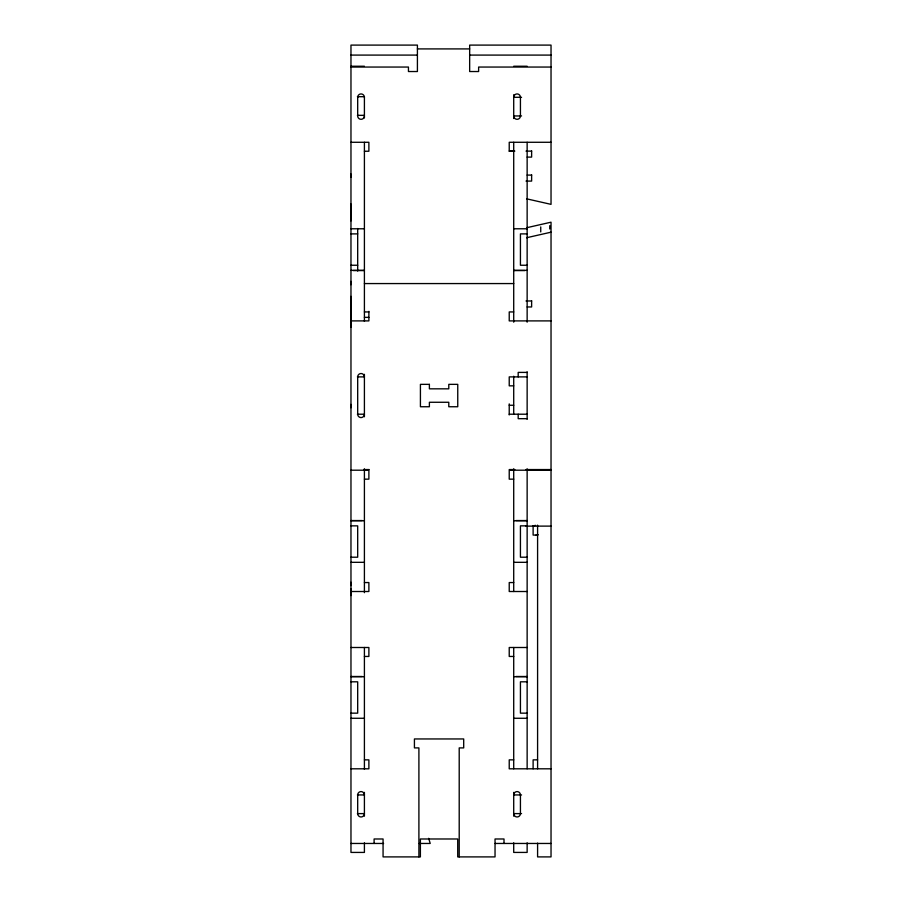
<?xml version="1.0" encoding="UTF-8"?>
<svg xmlns="http://www.w3.org/2000/svg" width="902" height="902" viewBox="0 0 902 902"><rect width="100%" height="100%" fill="white"/><g stroke="black" fill="none" stroke-linecap="round" stroke-linejoin="round"><path stroke-width="1.35" d="M350.968 595.568L350.968 588.905M350.968 585.578L350.968 582.252M350.968 407.727L350.968 404.4M350.968 327.133L350.968 301.381M350.968 300.873L350.968 296.375M350.968 284.716L350.968 281.39M350.968 220.866L350.968 204.021M350.968 177.378L350.968 174.041M526.576 227.755L551.032 222.196L551.032 856.9L537.592 856.9L537.592 843.122M526.576 237.745L551.032 232.186M533.014 525.956L535.596 525.359M535.596 535.337L538.167 534.739M417.412 48.911L469.66 48.911M350.968 55.09L417.412 55.09M469.66 55.09L551.032 55.09M350.968 66.241L364.408 66.241M513.712 66.241L527.14 66.241M350.968 67.052L408.448 67.052L408.448 71.529L417.412 71.529L417.412 45.1L350.968 45.1L350.968 852.424L364.408 852.424L364.408 842.818M551.032 67.052L478.624 67.052L478.624 71.529L469.66 71.529L469.66 45.1L551.032 45.1L551.032 204.359L526.576 198.812M357.406 96.683L364.408 96.683L364.408 117.903M521.548 97.292L513.712 97.292A3.36 3.36 0 0 1 517.072 93.932A3.36 3.36 0 0 1 520.431 97.292L520.431 115.952A3.36 3.36 0 0 1 517.072 119.312A3.36 3.36 0 0 1 513.712 115.952L521.548 115.952M357.406 115.343L364.408 115.343M350.968 142.279L368.884 142.279L368.884 151.243L364.408 151.243M551.032 142.279L509.224 142.279L509.224 151.243L513.712 151.243M509.224 151.119L514.828 151.119M526.024 151.119L531.628 151.119M527.14 157.106L531.628 157.106L531.628 150.871M527.14 175.089L531.628 175.089M526.024 181.088L531.628 181.088L531.628 174.841M350.968 228.781L364.408 228.781M513.712 228.781L527.14 228.781M350.968 233.889L357.688 233.889M527.14 233.889L520.431 233.889L520.431 265.244L527.14 265.244M350.968 265.244L357.688 265.244M350.968 270.363L364.408 270.363M513.712 270.363L527.14 270.363M353.201 270.544L364.408 270.544M513.712 270.544L524.908 270.544M364.408 283.566L513.712 283.566M526.024 300.975L531.628 300.975M527.14 306.962L531.628 306.962L531.628 300.727M364.408 311.934L368.884 311.934M513.712 311.934L509.224 311.934L509.224 320.898L551.032 320.898M364.408 317.357L368.884 317.357M350.968 320.898L368.884 320.898L368.884 311.359M527.14 372.402L518.188 372.402L518.188 376.889M357.406 376.889L364.408 376.889A3.36 3.36 0 0 0 361.048 373.529A3.36 3.36 0 0 0 357.688 376.889L357.688 414.21A3.36 3.36 0 0 0 361.048 417.57A3.36 3.36 0 0 0 364.408 414.21L357.406 414.21M527.14 376.889L509.224 376.889L509.224 385.842L513.712 385.842M509.224 405.257L513.712 405.257M509.224 414.21L527.14 414.21M527.14 418.686L518.188 418.686L518.188 414.21M363.585 469.559L369.189 469.559M509.258 469.559L514.828 469.559M525.967 469.559L551.032 469.559M350.968 470.201L368.884 470.201L368.884 479.154L364.408 479.154M551.032 470.201L509.224 470.201L509.224 479.154L513.712 479.154M350.968 520.555L362.164 520.555M515.944 520.555L527.14 520.555M350.968 520.736L364.408 520.736M513.712 520.736L527.14 520.736M350.968 525.855L357.688 525.855L357.688 557.21L350.968 557.21M527.14 525.855L520.431 525.855L520.431 557.21L527.14 557.21M525.956 526.125L551.032 526.114M537.592 535.078L533.116 535.078L533.116 526.114M350.968 562.318L364.408 562.318M513.712 562.318L527.14 562.318M364.408 582.557L368.884 582.557L368.884 591.509L350.968 591.509M513.712 582.557L509.224 582.557L509.224 591.509L527.14 591.509M350.968 647.501L368.884 647.501L368.884 656.453L364.408 656.453M527.14 647.501L509.224 647.501L509.224 656.453L513.712 656.453M350.968 676.5L362.164 676.5M515.944 676.5L527.14 676.5M350.968 676.692L364.408 676.692M513.712 676.692L527.14 676.692M350.968 681.811L357.688 681.811L357.688 713.155L350.968 713.155M527.14 681.811L520.431 681.811L520.431 713.155L527.14 713.155M350.968 718.274L364.408 718.274M513.712 718.274L527.14 718.274M364.408 759.856L368.884 759.856L368.884 768.808L350.968 768.808M513.712 759.856L509.224 759.856L509.224 768.808L551.032 768.808M537.592 759.856L533.116 759.856L533.116 768.808M357.406 794.944L364.408 794.944A3.36 3.36 0 0 0 361.048 791.584A3.36 3.36 0 0 0 357.688 794.944L357.688 813.604A3.36 3.36 0 0 0 361.048 816.964A3.36 3.36 0 0 0 364.408 813.604L357.406 813.604M521.548 794.944L513.712 794.944A3.36 3.36 0 0 1 517.072 791.584A3.36 3.36 0 0 1 520.431 794.944L520.431 813.604A3.36 3.36 0 0 1 517.072 816.964A3.36 3.36 0 0 1 513.712 813.604L521.548 813.604M350.968 843.46L383.598 843.46M419.238 843.46L430.209 843.46L428.675 838.319M495.097 843.46L551.032 843.46M549.758 225.658L549.758 228.984M540.738 226.932L540.738 231.927M537.592 525.144L537.592 768.808M527.14 142.279L527.14 322.183M527.14 371.771L527.14 419.329M527.14 468.826L527.14 768.808M527.14 842.818L527.14 852.424L513.712 852.424L513.712 842.818M513.712 94.733L513.712 118.512M513.712 142.279L513.712 322.183M513.712 376.235L513.712 414.21M513.712 468.826L513.712 591.509M513.712 647.501L513.712 768.808M513.712 792.384L513.712 816.163M509.224 403.893L509.224 414.943M504.004 843.46L504.004 838.984L495.04 838.984L495.04 856.9L457.72 856.9L457.72 838.984L420.388 838.984L420.388 856.9L383.068 856.9L383.068 838.984L374.104 838.984L374.104 843.46M459.208 856.9L459.208 747.905L463.696 747.905L463.696 738.952L414.424 738.952L414.424 747.905L418.9 747.905L418.9 856.9M364.408 142.279L364.408 321.371M364.408 374.33L364.408 416.769M364.408 468.826L364.408 592.67M364.408 647.467L364.408 769.305M364.408 792.384L364.408 816.163M357.688 96.683L357.688 115.952A3.36 3.36 0 0 0 361.048 119.312A3.36 3.36 0 0 0 364.408 115.952M357.688 228.51L357.688 271.062M357.688 97.292A3.36 3.36 0 0 1 361.048 93.932A3.36 3.36 0 0 1 364.408 97.292M429.386 384.353L420.422 384.353L420.422 406.746L429.386 406.746L429.386 402.269L448.79 402.269L448.79 406.746L457.754 406.746L457.754 384.353L448.79 384.353L448.79 388.83L429.386 388.83L429.386 384.353"/></g></svg>
